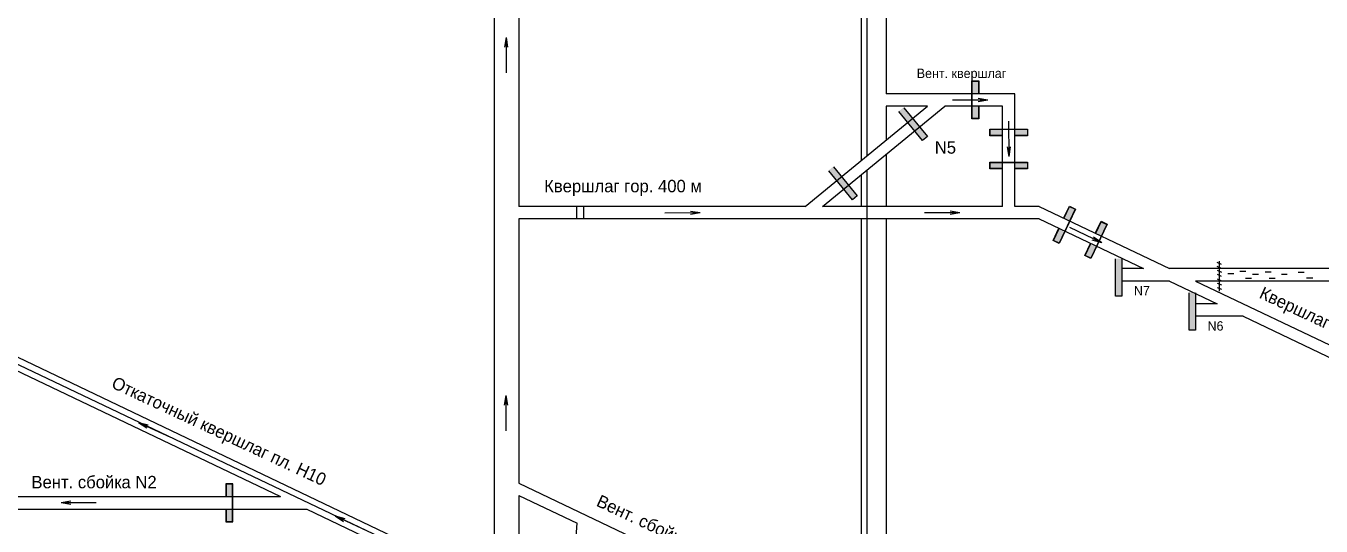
# Model space of a CAD drawing. Header units: millimetres. Extents: x -1405 to 845, y -941 to 518.
# Drawn here: x -703 to -286.7, y -21.8 to 138.8 of the extents above; entities that cross this region are included whole.
import ezdxf

# ---------------------------------------------------------------- set-up
doc = ezdxf.new("R2010")
doc.units = ezdxf.units.MM
for name, color, linetype in [('Двери', 7, 'Continuous'), ('Маршруты слесарей', 7, 'Continuous'), ('Номера перемычек', 7, 'Continuous'), ('Перемычки', 7, 'Continuous'), ('Пожарные арки', 7, 'Continuous'), ('Струя', 7, 'Continuous')]:
    doc.layers.add(name, color=color, linetype=linetype)

msp = doc.modelspace()

# ---------------------------------------------------------------- hatches: boundary and pattern name
at = {"layer": 'Двери'}
h = msp.add_hatch(color=256, dxfattribs=at)
h.paths.add_polyline_path([(-396.72, 117.06), (-396.72, 121.16), (-398.92, 121.16), (-398.92, 117.06), (-398.82, 117.06), (-398.82, 121.06), (-396.82, 121.06), (-396.82, 117.06)])
h.paths.add_polyline_path([(-398.82, 113.06), (-398.82, 117.06), (-398.92, 117.06), (-398.92, 113.06)])
h.paths.add_polyline_path([(-396.72, 108.96), (-396.72, 113.06), (-396.82, 113.06), (-396.82, 109.06), (-398.82, 109.06), (-398.82, 113.06), (-398.92, 113.06), (-398.92, 108.96)])
h = msp.add_hatch(color=3, dxfattribs=at)
h.paths.add_polyline_path([(-396.82, 121.06), (-398.82, 121.06), (-398.82, 117.06), (-396.82, 117.06)])
h.paths.add_polyline_path([(-398.82, 109.06), (-396.82, 109.06), (-396.82, 113.06), (-398.82, 113.06)])
h = msp.add_hatch(color=256, dxfattribs=at)
h.paths.add_polyline_path([(-385.13, 103.52), (-381.03, 103.52), (-381.03, 105.72), (-385.13, 105.72), (-385.13, 105.62), (-381.13, 105.62), (-381.13, 103.62), (-385.13, 103.62)])
h.paths.add_polyline_path([(-389.13, 105.62), (-385.13, 105.62), (-385.13, 105.72), (-389.13, 105.72)])
h.paths.add_polyline_path([(-393.23, 103.52), (-389.13, 103.52), (-389.13, 103.62), (-393.13, 103.62), (-393.13, 105.62), (-389.13, 105.62), (-389.13, 105.72), (-393.23, 105.72)])
h = msp.add_hatch(color=3, dxfattribs=at)
h.paths.add_polyline_path([(-381.13, 103.62), (-381.13, 105.62), (-385.13, 105.62), (-385.13, 103.62)])
h.paths.add_polyline_path([(-393.13, 105.62), (-393.13, 103.62), (-389.13, 103.62), (-389.13, 105.62)])
h = msp.add_hatch(color=256, dxfattribs=at)
h.paths.add_polyline_path([(-385.13, 92.92), (-381.03, 92.92), (-381.03, 95.12), (-385.13, 95.12), (-385.13, 95.02), (-381.13, 95.02), (-381.13, 93.02), (-385.13, 93.02)])
h.paths.add_polyline_path([(-389.13, 95.02), (-385.13, 95.02), (-385.13, 95.12), (-389.13, 95.12)])
h.paths.add_polyline_path([(-393.23, 92.92), (-389.13, 92.92), (-389.13, 93.02), (-393.13, 93.02), (-393.13, 95.02), (-389.13, 95.02), (-389.13, 95.12), (-393.23, 95.12)])
h = msp.add_hatch(color=3, dxfattribs=at)
h.paths.add_polyline_path([(-381.13, 93.02), (-381.13, 95.02), (-385.13, 95.02), (-385.13, 93.02)])
h.paths.add_polyline_path([(-393.13, 95.02), (-393.13, 93.02), (-389.13, 93.02), (-389.13, 95.02)])
h = msp.add_hatch(color=256, dxfattribs=at)
h.paths.add_polyline_path([(-371.09, 73.61), (-372.84, 69.91), (-370.86, 68.97), (-369.1, 72.67), (-369.19, 72.71), (-370.9, 69.1), (-372.71, 69.96), (-371, 73.57)])
h.paths.add_polyline_path([(-367.47, 76.33), (-369.19, 72.71), (-369.1, 72.67), (-367.38, 76.28)])
h.paths.add_polyline_path([(-367.61, 80.93), (-369.37, 77.23), (-369.28, 77.18), (-367.56, 80.8), (-365.76, 79.94), (-367.47, 76.33), (-367.38, 76.28), (-365.62, 79.99)])
h = msp.add_hatch(color=3, dxfattribs=at)
h.paths.add_polyline_path([(-372.71, 69.96), (-370.9, 69.1), (-369.19, 72.71), (-371, 73.57)])
h.paths.add_polyline_path([(-365.76, 79.94), (-367.56, 80.8), (-369.28, 77.18), (-367.47, 76.33)])
h = msp.add_hatch(color=256, dxfattribs=at)
h.paths.add_polyline_path([(-360.91, 68.76), (-362.67, 65.06), (-360.68, 64.11), (-358.92, 67.82), (-359.01, 67.86), (-360.73, 64.24), (-362.53, 65.1), (-360.82, 68.72)])
h.paths.add_polyline_path([(-357.29, 71.47), (-359.01, 67.86), (-358.92, 67.82), (-357.2, 71.43)])
h.paths.add_polyline_path([(-357.43, 76.08), (-359.19, 72.37), (-359.1, 72.33), (-357.39, 75.94), (-355.58, 75.09), (-357.29, 71.47), (-357.2, 71.43), (-355.45, 75.13)])
h = msp.add_hatch(color=3, dxfattribs=at)
h.paths.add_polyline_path([(-362.53, 65.1), (-360.73, 64.24), (-359.01, 67.86), (-360.82, 68.72)])
h.paths.add_polyline_path([(-355.58, 75.09), (-357.39, 75.94), (-359.1, 72.33), (-357.29, 71.47)])
h = msp.add_hatch(color=256, dxfattribs=at)
h.paths.add_polyline_path([(-638.72, -12.29), (-638.72, -8.19), (-636.52, -8.19), (-636.52, -12.29), (-636.62, -12.29), (-636.62, -8.29), (-638.62, -8.29), (-638.62, -12.29)])
h.paths.add_polyline_path([(-636.62, -16.29), (-636.62, -12.29), (-636.52, -12.29), (-636.52, -16.29)])
h.paths.add_polyline_path([(-638.72, -20.39), (-638.72, -16.29), (-638.62, -16.29), (-638.62, -20.29), (-636.62, -20.29), (-636.62, -16.29), (-636.52, -16.29), (-636.52, -20.39)])
h = msp.add_hatch(color=3, dxfattribs=at)
h.paths.add_polyline_path([(-638.62, -8.29), (-636.62, -8.29), (-636.62, -12.29), (-638.62, -12.29)])
h.paths.add_polyline_path([(-636.62, -20.29), (-638.62, -20.29), (-638.62, -16.29), (-636.62, -16.29)])
at = {"layer": 'Перемычки'}
h = msp.add_hatch(color=256, dxfattribs=at)
h.paths.add_polyline_path([(-413.12, 103.26), (-415.72, 106.43), (-415.8, 106.36), (-413.27, 103.27), (-414.81, 102), (-417.35, 105.1), (-417.42, 105.03), (-414.83, 101.86)])
h.paths.add_polyline_path([(-415.8, 106.36), (-415.72, 106.43), (-420.86, 112.69), (-422.56, 111.3), (-417.42, 105.03), (-417.35, 105.1), (-422.42, 111.29), (-420.87, 112.55)])
h = msp.add_hatch(color=3, dxfattribs=at)
h.paths.add_polyline_path([(-414.81, 102), (-413.27, 103.27), (-415.8, 106.36), (-417.35, 105.1)])
h.paths.add_polyline_path([(-418.34, 109.46), (-419.88, 108.19), (-417.35, 105.1), (-415.8, 106.36)])
h.paths.add_polyline_path([(-418.34, 109.46), (-420.87, 112.55), (-422.42, 111.29), (-419.88, 108.19)])
h = msp.add_hatch(color=256, dxfattribs=at)
h.paths.add_polyline_path([(-435.7, 84.26), (-438.29, 87.43), (-438.37, 87.37), (-435.84, 84.28), (-437.38, 83.01), (-439.92, 86.1), (-440, 86.04), (-437.4, 82.87)])
h.paths.add_polyline_path([(-438.37, 87.37), (-438.29, 87.43), (-443.43, 93.7), (-445.13, 92.31), (-440, 86.04), (-439.92, 86.1), (-444.99, 92.29), (-443.44, 93.56)])
h = msp.add_hatch(color=3, dxfattribs=at)
h.paths.add_polyline_path([(-437.38, 83.01), (-435.84, 84.28), (-438.37, 87.37), (-439.92, 86.1)])
h.paths.add_polyline_path([(-440.91, 90.46), (-442.45, 89.2), (-439.92, 86.1), (-438.37, 87.37)])
h.paths.add_polyline_path([(-440.91, 90.46), (-443.44, 93.56), (-444.99, 92.29), (-442.45, 89.2)])
h = msp.add_hatch(color=256, dxfattribs=at)
h.paths.add_polyline_path([(-350.64, 51.91), (-350.64, 56.01), (-350.74, 56.01), (-350.74, 52.01), (-352.74, 52.01), (-352.74, 56.01), (-352.84, 56.01), (-352.84, 51.91)])
h.paths.add_polyline_path([(-350.74, 56.01), (-350.64, 56.01), (-350.64, 64.11), (-352.84, 64.11), (-352.84, 56.01), (-352.74, 56.01), (-352.74, 64.01), (-350.74, 64.01)])
h = msp.add_hatch(color=3, dxfattribs=at)
h.paths.add_polyline_path([(-352.74, 52.01), (-350.74, 52.01), (-350.74, 56.01), (-352.74, 56.01)])
h.paths.add_polyline_path([(-350.74, 60.01), (-352.74, 60.01), (-352.74, 56.01), (-350.74, 56.01)])
h.paths.add_polyline_path([(-350.74, 60.01), (-350.74, 64.01), (-352.74, 64.01), (-352.74, 60.01)])
h = msp.add_hatch(color=256, dxfattribs=at)
h.paths.add_polyline_path([(-326.96, 41.03), (-326.96, 45.13), (-327.06, 45.13), (-327.06, 41.13), (-329.06, 41.13), (-329.06, 45.13), (-329.16, 45.13), (-329.16, 41.03)])
h.paths.add_polyline_path([(-327.06, 45.13), (-326.96, 45.13), (-326.96, 53.23), (-329.16, 53.23), (-329.16, 45.13), (-329.06, 45.13), (-329.06, 53.13), (-327.06, 53.13)])
h = msp.add_hatch(color=3, dxfattribs=at)
h.paths.add_polyline_path([(-329.06, 41.13), (-327.06, 41.13), (-327.06, 45.13), (-329.06, 45.13)])
h.paths.add_polyline_path([(-327.06, 49.13), (-329.06, 49.13), (-329.06, 45.13), (-327.06, 45.13)])
h.paths.add_polyline_path([(-327.06, 49.13), (-327.06, 53.13), (-329.06, 53.13), (-329.06, 49.13)])

# ---------------------------------------------------------------- linework, layer by layer
for p, q in [((-544.56, 295.82), (-544.56, 80.89)), ((-434.56, 295.82), (-434.56, 95.59)), ((-552.56, 287.32), (-552.56, -106.45)), ((-426.56, 157.03), (-426.56, 117.06)), ((-385.13, 117.06), (-426.56, 117.06)), ((-385.13, 80.89), (-385.13, 117.06)), ((-452.5, 80.89), (-413.24, 113.06)), ((-446.96, 80.89), (-407.69, 113.06)), ((-426.56, 113.06), (-426.56, 102.14)), ((-413.24, 113.06), (-426.56, 113.06)), ((-389.13, 113.06), (-407.69, 113.06)), ((-389.13, 80.89), (-389.13, 113.06)), ((-426.56, 97.6), (-426.56, 80.89)), ((-426.56, 97.6), (-426.56, 94.96)), ((-434.56, 91.04), (-434.56, 80.89)), ((-434.56, 91.04), (-434.56, 90.62)), ((-452.5, 80.89), (-544.56, 80.89)), ((-389.13, 80.89), (-446.96, 80.89)), ((-377.34, 80.89), (-385.13, 80.89)), ((-377.34, 80.89), (-335.41, 60.89)), ((-377.34, 76.89), (-544.56, 76.89)), ((-544.56, 76.89), (-544.56, -7.94)), ((-434.56, 76.89), (-434.56, -140.72)), ((-426.56, 76.89), (-426.56, -132.09)), ((-377.34, 76.89), (-343.79, 60.89)), ((-320.26, 62.96), (-318.86, 62.35)), ((-319.49, 63.31), (-319.49, 53.67)), ((-343.79, 60.89), (-350.67, 60.89)), ((-202.56, 60.89), (-335.41, 60.89)), ((-320.19, 61.69), (-318.79, 61.08)), ((-320.16, 59.07), (-318.77, 58.46)), ((-320.14, 60.41), (-318.75, 59.8)), ((-316.7, 59.35), (-314.77, 59.35)), ((-312.82, 60.1), (-310.89, 60.1)), ((-308.7, 59.14), (-306.77, 59.14)), ((-304.68, 59.91), (-302.75, 59.91)), ((-299.48, 59.14), (-297.56, 59.14)), ((-294.12, 59.81), (-292.19, 59.81)), ((-335.41, 56.89), (-350.74, 56.89)), ((-335.41, 56.89), (-320.12, 49.6)), ((-202.56, 56.89), (-327.02, 56.89)), ((-327.02, 56.89), (-251.54, 20.89)), ((-320.11, 56.26), (-318.71, 55.65)), ((-320.11, 54.86), (-318.71, 54.25)), ((-320.09, 57.6), (-318.7, 56.99)), ((-311, 57.8), (-309.07, 57.8)), ((-303.43, 57.8), (-301.51, 57.8)), ((-291.34, 57.99), (-289.41, 57.99)), ((-320.12, 49.6), (-326.99, 49.6)), ((-311.73, 45.6), (-327.06, 45.6)), ((-311.73, 45.6), (-237.16, 10.03)), ((-710.58, 34.78), (-552.56, -40.58)), ((-711.48, 30.78), (-621.15, -12.3)), ((-544.56, -7.94), (-435.08, -60.15)), ((-744.08, -12.29), (-621.15, -12.3)), ((-544.56, -11.94), (-525.83, -20.87)), ((-544.56, -11.94), (-544.56, -126.06)), ((-736.6, -16.29), (-612.76, -16.31)), ((-612.76, -16.31), (-579.2, -32.31)), ((-537.78, -171.11), (-525.83, -20.87))]:
    msp.add_line(p, q)
at = {"layer": 'Двери'}
for points in [[(-396.72, 113.06), (-396.72, 108.96), (-398.92, 108.96), (-398.92, 121.16), (-396.72, 121.16), (-396.72, 117.06)], [(-396.82, 113.06), (-396.82, 109.06), (-398.82, 109.06), (-398.82, 121.06), (-396.82, 121.06), (-396.82, 117.06)], [(-389.13, 103.52), (-393.23, 103.52), (-393.23, 105.72), (-381.03, 105.72), (-381.03, 103.52), (-385.13, 103.52)], [(-389.13, 103.62), (-393.13, 103.62), (-393.13, 105.62), (-381.13, 105.62), (-381.13, 103.62), (-385.13, 103.62)], [(-389.13, 92.92), (-393.23, 92.92), (-393.23, 95.12), (-381.03, 95.12), (-381.03, 92.92), (-385.13, 92.92)], [(-389.13, 93.02), (-393.13, 93.02), (-393.13, 95.02), (-381.13, 95.02), (-381.13, 93.02), (-385.13, 93.02)], [(-369.37, 77.23), (-367.61, 80.93), (-365.62, 79.99), (-370.86, 68.97), (-372.84, 69.91), (-370.97, 73.85)], [(-369.28, 77.18), (-367.56, 80.8), (-365.76, 79.94), (-370.9, 69.1), (-372.71, 69.96), (-370.88, 73.81)], [(-359.19, 72.37), (-357.43, 76.08), (-355.45, 75.13), (-360.68, 64.11), (-362.67, 65.06), (-360.79, 69)], [(-359.1, 72.33), (-357.39, 75.94), (-355.58, 75.09), (-360.73, 64.24), (-362.53, 65.1), (-360.7, 68.96)], [(-638.72, -16.29), (-638.72, -20.39), (-636.52, -20.39), (-636.52, -8.19), (-638.72, -8.19), (-638.72, -12.29)], [(-638.62, -16.29), (-638.62, -20.29), (-636.62, -20.29), (-636.62, -8.29), (-638.62, -8.29), (-638.62, -12.29)]]:
    msp.add_lwpolyline(points, dxfattribs=at)
at = {"layer": 'Маршруты слесарей', "color": 3, "lineweight": 30}
for points in [[(-432.74, 294.64), (-432.74, 97.09)], [(-432.74, 92.54), (-432.74, -144.53), (-412.39, -154.11), (-447.61, -154.11)]]:
    msp.add_lwpolyline(points, dxfattribs=at)
at = {"layer": 'Маршруты слесарей', "color": 5, "lineweight": 30}
msp.add_lwpolyline([(-552.56, -42.75), (-707.48, 30.93)], dxfattribs=at)
at = {"layer": 'Перемычки'}
for points in [[(-420.87, 112.55), (-413.27, 103.27), (-414.81, 102), (-422.42, 111.29)], [(-443.44, 93.56), (-435.84, 84.28), (-437.38, 83.01), (-444.99, 92.29)], [(-350.74, 64.01), (-350.74, 52.01), (-352.74, 52.01), (-352.74, 64.01)], [(-327.06, 53.13), (-327.06, 41.13), (-329.06, 41.13), (-329.06, 53.13)]]:
    msp.add_lwpolyline(points, dxfattribs=at)
at = {"layer": 'Пожарные арки', "color": 1}
for p, q in [((-526.05, 80.89), (-526.05, 76.89)), ((-523.78, 80.89), (-523.78, 76.89))]:
    msp.add_line(p, q, dxfattribs=at)
at = {"layer": 'Струя', "color": 5}
for p, q in [((-548.7, 135.09), (-549.22, 131.98)), ((-548.7, 135.09), (-548.7, 123.79)), ((-548.7, 135.09), (-548.18, 131.98)), ((-486.31, 78.77), (-489.42, 79.28)), ((-402.86, 78.84), (-405.97, 79.36)), ((-486.31, 78.77), (-497.61, 78.74)), ((-486.31, 78.77), (-489.42, 78.24)), ((-402.86, 78.84), (-414.16, 78.82)), ((-402.86, 78.84), (-405.97, 78.31)), ((-357.23, 69.2), (-367.42, 74.1)), ((-357.23, 69.2), (-359.81, 71.02)), ((-357.23, 69.2), (-360.26, 70.08)), ((-548.76, 20.14), (-549.28, 17.03)), ((-548.76, 20.14), (-548.24, 17.03)), ((-548.76, 20.14), (-548.76, 8.84))]:
    msp.add_line(p, q, dxfattribs=at)
at = {"layer": 'Струя', "color": 1}
for p, q in [((-393.86, 115.01), (-405.17, 114.99)), ((-393.86, 115.01), (-396.98, 115.53)), ((-393.86, 115.01), (-396.97, 114.49)), ((-387.02, 96.93), (-387.04, 108.23)), ((-387.02, 96.93), (-387.55, 100.04)), ((-387.02, 96.93), (-386.51, 100.04)), ((-666.82, 11.53), (-664.22, 9.75)), ((-666.82, 11.53), (-663.78, 10.7)), ((-666.82, 11.53), (-656.57, 6.77)), ((-691.75, -14.22), (-688.64, -13.7)), ((-691.75, -14.22), (-680.45, -14.22)), ((-691.75, -14.22), (-688.64, -14.74)), ((-603.6, -18.48), (-593.35, -23.24)), ((-603.6, -18.48), (-600.56, -19.32)), ((-603.6, -18.48), (-601, -20.27))]:
    msp.add_line(p, q, dxfattribs=at)

# ---------------------------------------------------------------- texts
for s, height, p in [('Вент. квершлаг', 3, (-416.68, 122.09)), ('Квершлаг гор. 400 м', 4, (-536.45, 85.4)), ('Вент. сбойка N2', 4, (-701.26, -9.64))]:
    msp.add_text(s, height=height).set_placement(p)
for s, p in [('Квершлаг гор. 400м', (-306.89, 51.64)), ('Откаточный квершлаг пл. Н10', (-675.85, 22.81)), ('Вент. сбойка', (-519.98, -15.15))]:
    msp.add_text(s, height=4, rotation=335).set_placement(p)
at = {"layer": 'Номера перемычек'}
for s, height, p in [('N5', 4, (-410.88, 97.8)), ('N7', 3, (-346.88, 52.29)), ('N6', 3, (-323.21, 41))]:
    msp.add_text(s, height=height, dxfattribs=at).set_placement(p)

doc.saveas('drawing.dxf')
